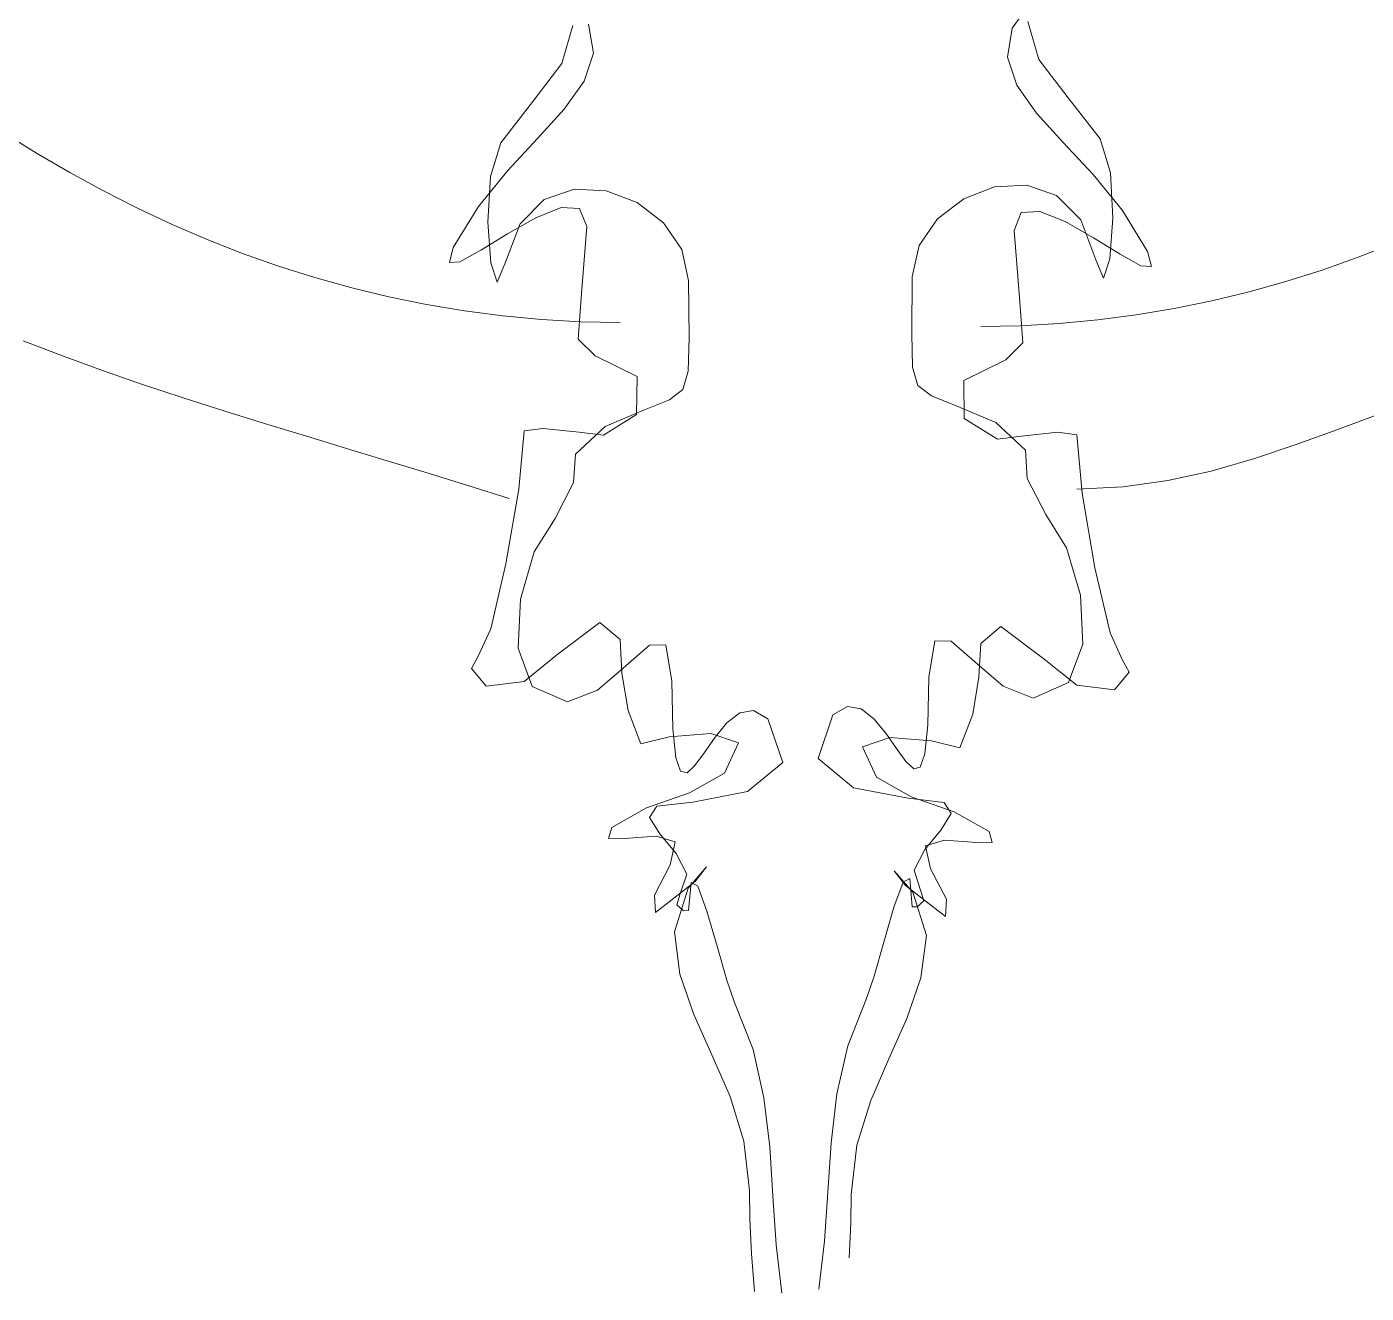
# Model space of a CAD drawing. Header units: centimetres. Extents: x 134057 to 145613, y 5028 to 39996.
# Drawn here: x 136033.87 to 136077.32, y 17512.94 to 17554.02 of the extents above; entities that cross this region are included whole.
import ezdxf

# ---------------------------------------------------------------- set-up
doc = ezdxf.new("R2010")
doc.units = ezdxf.units.CM
doc.layers.add('TEXT', color=3, linetype='Continuous', lineweight=20)

msp = doc.modelspace()

# ---------------------------------------------------------------- linework, layer by layer
at = {"layer": 'TEXT', "color": 2, "linetype": 'Continuous', "lineweight": 13}
for p, q in [((136065.837, 17553.981), (136066.574, 17554.997)), ((136065.837, 17553.981), (136066.574, 17554.997)), ((136051.589, 17554.066), (136051.227, 17552.831)), ((136051.589, 17554.066), (136051.227, 17552.831)), ((136052.253, 17553.168), (136052.095, 17554.109)), ((136052.253, 17553.168), (136052.095, 17554.109)), ((136066.344, 17554.193), (136066.705, 17552.958)), ((136066.344, 17554.193), (136066.705, 17552.958)), ((136065.68, 17553.04), (136065.837, 17553.981)), ((136065.68, 17553.04), (136065.837, 17553.981)), ((136051.951, 17552.262), (136052.253, 17553.168)), ((136051.951, 17552.262), (136052.253, 17553.168)), ((136051.227, 17552.831), (136050.282, 17551.596)), ((136051.227, 17552.831), (136050.282, 17551.596)), ((136065.982, 17552.134), (136065.68, 17553.04)), ((136065.982, 17552.134), (136065.68, 17553.04)), ((136066.705, 17552.958), (136067.651, 17551.723)), ((136066.705, 17552.958), (136067.651, 17551.723)), ((136051.308, 17551.351), (136051.951, 17552.262)), ((136051.308, 17551.351), (136051.951, 17552.262)), ((136066.625, 17551.223), (136065.982, 17552.134)), ((136066.625, 17551.223), (136065.982, 17552.134)), ((136050.282, 17551.596), (136049.247, 17550.259)), ((136050.282, 17551.596), (136049.247, 17550.259)), ((136067.651, 17551.723), (136068.685, 17550.386)), ((136067.651, 17551.723), (136068.685, 17550.386)), ((136050.442, 17550.395), (136051.308, 17551.351)), ((136050.442, 17550.395), (136051.308, 17551.351)), ((136067.49, 17550.268), (136066.625, 17551.223)), ((136067.49, 17550.268), (136066.625, 17551.223)), ((136033.132, 17550.587), (136034.191, 17549.925)), ((136033.132, 17550.587), (136034.191, 17549.925)), ((136049.247, 17550.259), (136048.911, 17549.162)), ((136049.247, 17550.259), (136048.911, 17549.162)), ((136049.474, 17549.356), (136050.442, 17550.395)), ((136049.474, 17549.356), (136050.442, 17550.395)), ((136068.459, 17549.229), (136067.49, 17550.268)), ((136068.459, 17549.229), (136067.49, 17550.268)), ((136068.685, 17550.386), (136069.022, 17549.289)), ((136068.685, 17550.386), (136069.022, 17549.289)), ((136034.191, 17549.925), (136035.266, 17549.296)), ((136034.191, 17549.925), (136035.266, 17549.296)), ((136035.266, 17549.296), (136036.358, 17548.7)), ((136035.266, 17549.296), (136036.358, 17548.7)), ((136048.521, 17548.193), (136049.474, 17549.356)), ((136048.521, 17548.193), (136049.474, 17549.356)), ((136069.411, 17548.066), (136068.459, 17549.229)), ((136069.411, 17548.066), (136068.459, 17549.229)), ((136069.022, 17549.289), (136069.105, 17547.815)), ((136069.022, 17549.289), (136069.105, 17547.815)), ((136048.911, 17549.162), (136048.827, 17547.688)), ((136048.911, 17549.162), (136048.827, 17547.688)), ((136065.267, 17548.83), (136064.264, 17548.446)), ((136065.267, 17548.83), (136064.264, 17548.446)), ((136066.308, 17548.883), (136065.267, 17548.83)), ((136066.308, 17548.883), (136065.267, 17548.83)), ((136067.276, 17548.546), (136066.308, 17548.883)), ((136067.276, 17548.546), (136066.308, 17548.883)), ((136036.358, 17548.7), (136037.465, 17548.139)), ((136036.358, 17548.7), (136037.465, 17548.139)), ((136049.872, 17547.631), (136050.656, 17548.419)), ((136049.872, 17547.631), (136050.656, 17548.419)), ((136050.656, 17548.419), (136051.624, 17548.755)), ((136050.656, 17548.419), (136051.624, 17548.755)), ((136051.624, 17548.755), (136052.665, 17548.702)), ((136051.624, 17548.755), (136052.665, 17548.702)), ((136052.665, 17548.702), (136053.668, 17548.319)), ((136052.665, 17548.702), (136053.668, 17548.319)), ((136064.264, 17548.446), (136063.41, 17547.793)), ((136064.264, 17548.446), (136063.41, 17547.793)), ((136068.061, 17547.759), (136067.276, 17548.546)), ((136068.061, 17547.759), (136067.276, 17548.546)), ((136037.465, 17548.139), (136038.586, 17547.614)), ((136037.465, 17548.139), (136038.586, 17547.614)), ((136047.703, 17546.867), (136048.521, 17548.193)), ((136047.703, 17546.867), (136048.521, 17548.193)), ((136051.206, 17548.161), (136050.379, 17547.829)), ((136051.206, 17548.161), (136050.379, 17547.829)), ((136051.805, 17548.125), (136051.206, 17548.161)), ((136051.805, 17548.125), (136051.206, 17548.161)), ((136052.035, 17547.544), (136051.805, 17548.125)), ((136052.035, 17547.544), (136051.805, 17548.125)), ((136053.668, 17548.319), (136054.522, 17547.666)), ((136053.668, 17548.319), (136054.522, 17547.666)), ((136065.897, 17547.416), (136066.128, 17547.998)), ((136065.897, 17547.416), (136066.128, 17547.998)), ((136066.128, 17547.998), (136066.727, 17548.034)), ((136066.128, 17547.998), (136066.727, 17548.034)), ((136066.727, 17548.034), (136067.554, 17547.702)), ((136066.727, 17548.034), (136067.554, 17547.702)), ((136070.229, 17546.739), (136069.411, 17548.066)), ((136070.229, 17546.739), (136069.411, 17548.066)), ((136038.586, 17547.614), (136039.723, 17547.124)), ((136038.586, 17547.614), (136039.723, 17547.124)), ((136048.827, 17547.688), (136048.926, 17546.37)), ((136048.827, 17547.688), (136048.926, 17546.37)), ((136049.383, 17546.333), (136049.872, 17547.631)), ((136049.383, 17546.333), (136049.872, 17547.631)), ((136050.379, 17547.829), (136049.463, 17547.307)), ((136050.379, 17547.829), (136049.463, 17547.307)), ((136051.865, 17545.373), (136052.035, 17547.544)), ((136051.865, 17545.373), (136052.035, 17547.544)), ((136054.522, 17547.666), (136055.116, 17546.803)), ((136054.522, 17547.666), (136055.116, 17546.803)), ((136063.41, 17547.793), (136062.816, 17546.931)), ((136063.41, 17547.793), (136062.816, 17546.931)), ((136067.554, 17547.702), (136068.469, 17547.179)), ((136067.554, 17547.702), (136068.469, 17547.179)), ((136068.55, 17546.461), (136068.061, 17547.759)), ((136068.55, 17546.461), (136068.061, 17547.759)), ((136069.105, 17547.815), (136069.007, 17546.497)), ((136069.105, 17547.815), (136069.007, 17546.497)), ((136039.723, 17547.124), (136040.875, 17546.673)), ((136039.723, 17547.124), (136040.875, 17546.673)), ((136049.463, 17547.307), (136048.598, 17546.772)), ((136049.463, 17547.307), (136048.598, 17546.772)), ((136066.068, 17545.245), (136065.897, 17547.416)), ((136066.068, 17545.245), (136065.897, 17547.416)), ((136068.469, 17547.179), (136069.334, 17546.644)), ((136068.469, 17547.179), (136069.334, 17546.644)), ((136040.875, 17546.673), (136042.04, 17546.26)), ((136040.875, 17546.673), (136042.04, 17546.26)), ((136047.579, 17546.374), (136047.703, 17546.867)), ((136047.579, 17546.374), (136047.703, 17546.867)), ((136048.598, 17546.772), (136047.923, 17546.401)), ((136048.598, 17546.772), (136047.923, 17546.401)), ((136055.116, 17546.803), (136055.339, 17545.792)), ((136055.116, 17546.803), (136055.339, 17545.792)), ((136062.816, 17546.931), (136062.594, 17545.919)), ((136062.816, 17546.931), (136062.594, 17545.919)), ((136069.334, 17546.644), (136070.009, 17546.274)), ((136069.334, 17546.644), (136070.009, 17546.274)), ((136070.354, 17546.246), (136070.229, 17546.739)), ((136070.354, 17546.246), (136070.229, 17546.739)), ((136078.209, 17546.997), (136077.058, 17546.545)), ((136078.209, 17546.997), (136077.058, 17546.545)), ((136042.04, 17546.26), (136043.22, 17545.886)), ((136042.04, 17546.26), (136043.22, 17545.886)), ((136047.923, 17546.401), (136047.579, 17546.374)), ((136047.923, 17546.401), (136047.579, 17546.374)), ((136048.926, 17546.37), (136049.135, 17545.741)), ((136048.926, 17546.37), (136049.135, 17545.741)), ((136049.135, 17545.741), (136049.383, 17546.333)), ((136049.135, 17545.741), (136049.383, 17546.333)), ((136068.798, 17545.868), (136068.55, 17546.461)), ((136068.798, 17545.868), (136068.55, 17546.461)), ((136069.007, 17546.497), (136068.798, 17545.868)), ((136069.007, 17546.497), (136068.798, 17545.868)), ((136070.009, 17546.274), (136070.354, 17546.246)), ((136070.009, 17546.274), (136070.354, 17546.246)), ((136077.058, 17546.545), (136075.892, 17546.132)), ((136077.058, 17546.545), (136075.892, 17546.132)), ((136043.22, 17545.886), (136044.413, 17545.553)), ((136043.22, 17545.886), (136044.413, 17545.553)), ((136055.339, 17545.792), (136055.355, 17543.946)), ((136055.339, 17545.792), (136055.355, 17543.946)), ((136062.594, 17545.919), (136062.578, 17544.074)), ((136062.594, 17545.919), (136062.578, 17544.074)), ((136074.713, 17545.759), (136073.52, 17545.425)), ((136074.713, 17545.759), (136073.52, 17545.425)), ((136075.892, 17546.132), (136074.713, 17545.759)), ((136075.892, 17546.132), (136074.713, 17545.759)), ((136044.413, 17545.553), (136045.619, 17545.261)), ((136044.413, 17545.553), (136045.619, 17545.261)), ((136051.754, 17543.894), (136051.865, 17545.373)), ((136051.754, 17543.894), (136051.865, 17545.373)), ((136073.52, 17545.425), (136072.313, 17545.133)), ((136073.52, 17545.425), (136072.313, 17545.133)), ((136045.619, 17545.261), (136046.839, 17545.011)), ((136045.619, 17545.261), (136046.839, 17545.011)), ((136046.839, 17545.011), (136048.071, 17544.804)), ((136046.839, 17545.011), (136048.071, 17544.804)), ((136066.178, 17543.766), (136066.068, 17545.245)), ((136066.178, 17543.766), (136066.068, 17545.245)), ((136071.094, 17544.883), (136069.862, 17544.677)), ((136071.094, 17544.883), (136069.862, 17544.677)), ((136072.313, 17545.133), (136071.094, 17544.883)), ((136072.313, 17545.133), (136071.094, 17544.883)), ((136048.071, 17544.804), (136049.315, 17544.642)), ((136048.071, 17544.804), (136049.315, 17544.642)), ((136049.315, 17544.642), (136050.571, 17544.525)), ((136049.315, 17544.642), (136050.571, 17544.525)), ((136050.571, 17544.525), (136051.839, 17544.454)), ((136050.571, 17544.525), (136051.839, 17544.454)), ((136051.839, 17544.454), (136053.118, 17544.43)), ((136051.839, 17544.454), (136053.118, 17544.43)), ((136068.618, 17544.515), (136067.362, 17544.398)), ((136068.618, 17544.515), (136067.362, 17544.398)), ((136069.862, 17544.677), (136068.618, 17544.515)), ((136069.862, 17544.677), (136068.618, 17544.515)), ((136062.578, 17544.074), (136062.604, 17542.976)), ((136062.578, 17544.074), (136062.604, 17542.976)), ((136066.094, 17544.327), (136064.814, 17544.303)), ((136066.094, 17544.327), (136064.814, 17544.303)), ((136067.362, 17544.398), (136066.094, 17544.327)), ((136067.362, 17544.398), (136066.094, 17544.327)), ((136035.033, 17543.346), (136033.753, 17543.84)), ((136052.306, 17543.347), (136051.754, 17543.894)), ((136052.306, 17543.347), (136051.754, 17543.894)), ((136055.355, 17543.946), (136055.329, 17542.849)), ((136055.355, 17543.946), (136055.329, 17542.849)), ((136065.627, 17543.22), (136066.178, 17543.766)), ((136065.627, 17543.22), (136066.178, 17543.766)), ((136036.326, 17542.874), (136035.033, 17543.346)), ((136053.67, 17542.68), (136052.306, 17543.347)), ((136053.67, 17542.68), (136052.306, 17543.347)), ((136064.263, 17542.553), (136065.627, 17543.22)), ((136064.263, 17542.553), (136065.627, 17543.22)), ((136037.629, 17542.422), (136036.326, 17542.874)), ((136055.329, 17542.849), (136055.153, 17542.255)), ((136055.329, 17542.849), (136055.153, 17542.255)), ((136062.604, 17542.976), (136062.78, 17542.383)), ((136062.604, 17542.976), (136062.78, 17542.383)), ((136038.942, 17541.987), (136037.629, 17542.422)), ((136053.649, 17541.442), (136053.67, 17542.68)), ((136053.649, 17541.442), (136053.67, 17542.68)), ((136062.78, 17542.383), (136063.215, 17542.049)), ((136062.78, 17542.383), (136063.215, 17542.049)), ((136064.283, 17541.315), (136064.263, 17542.553)), ((136064.283, 17541.315), (136064.263, 17542.553)), ((136040.261, 17541.565), (136038.942, 17541.987)), ((136054.717, 17541.921), (136053.913, 17541.602)), ((136054.717, 17541.921), (136053.913, 17541.602)), ((136055.153, 17542.255), (136054.717, 17541.921)), ((136055.153, 17542.255), (136054.717, 17541.921)), ((136063.215, 17542.049), (136064.019, 17541.73)), ((136063.215, 17542.049), (136064.019, 17541.73)), ((136041.585, 17541.154), (136040.261, 17541.565)), ((136052.577, 17540.775), (136053.649, 17541.442)), ((136052.577, 17540.775), (136053.649, 17541.442)), ((136053.913, 17541.602), (136052.632, 17541.054)), ((136053.913, 17541.602), (136052.632, 17541.054)), ((136064.019, 17541.73), (136065.301, 17541.181)), ((136064.019, 17541.73), (136065.301, 17541.181)), ((136077.729, 17541.458), (136076.368, 17540.953)), ((136042.912, 17540.749), (136041.585, 17541.154)), ((136050.005, 17540.911), (136050.611, 17540.996)), ((136050.005, 17540.911), (136050.611, 17540.996)), ((136050.611, 17540.996), (136051.789, 17540.871)), ((136050.611, 17540.996), (136051.789, 17540.871)), ((136052.632, 17541.054), (136051.669, 17540.161)), ((136052.632, 17541.054), (136051.669, 17540.161)), ((136065.356, 17540.648), (136064.283, 17541.315)), ((136065.356, 17540.648), (136064.283, 17541.315)), ((136065.301, 17541.181), (136066.264, 17540.289)), ((136065.301, 17541.181), (136066.264, 17540.289)), ((136044.239, 17540.348), (136042.912, 17540.749)), ((136049.829, 17539.026), (136050.005, 17540.911)), ((136049.829, 17539.026), (136050.005, 17540.911)), ((136051.789, 17540.871), (136052.577, 17540.775)), ((136051.789, 17540.871), (136052.577, 17540.775)), ((136066.143, 17540.743), (136065.356, 17540.648)), ((136066.143, 17540.743), (136065.356, 17540.648)), ((136067.321, 17540.868), (136066.143, 17540.743)), ((136067.321, 17540.868), (136066.143, 17540.743)), ((136067.928, 17540.783), (136067.321, 17540.868)), ((136067.928, 17540.783), (136067.321, 17540.868)), ((136068.103, 17538.899), (136067.928, 17540.783)), ((136068.103, 17538.899), (136067.928, 17540.783)), ((136076.368, 17540.953), (136075.018, 17540.462)), ((136045.566, 17539.947), (136044.239, 17540.348)), ((136051.669, 17540.161), (136051.609, 17539.239)), ((136051.669, 17540.161), (136051.609, 17539.239)), ((136066.264, 17540.289), (136066.324, 17539.366)), ((136066.264, 17540.289), (136066.324, 17539.366)), ((136075.018, 17540.462), (136073.663, 17540.007)), ((136046.889, 17539.544), (136045.566, 17539.947)), ((136073.663, 17540.007), (136072.291, 17539.612)), ((136048.207, 17539.135), (136046.889, 17539.544)), ((136051.609, 17539.239), (136051.007, 17538.076)), ((136051.609, 17539.239), (136051.007, 17538.076)), ((136066.324, 17539.366), (136066.925, 17538.203)), ((136066.324, 17539.366), (136066.925, 17538.203)), ((136070.886, 17539.301), (136069.437, 17539.097)), ((136072.291, 17539.612), (136070.886, 17539.301)), ((136049.518, 17538.717), (136048.207, 17539.135)), ((136049.412, 17536.596), (136049.829, 17539.026)), ((136049.412, 17536.596), (136049.829, 17539.026)), ((136069.437, 17539.097), (136067.928, 17539.023)), ((136068.52, 17536.468), (136068.103, 17538.899)), ((136068.52, 17536.468), (136068.103, 17538.899)), ((136051.007, 17538.076), (136050.335, 17536.989)), ((136051.007, 17538.076), (136050.335, 17536.989)), ((136066.925, 17538.203), (136067.598, 17537.116)), ((136066.925, 17538.203), (136067.598, 17537.116)), ((136067.598, 17537.116), (136068.049, 17535.58)), ((136067.598, 17537.116), (136068.049, 17535.58)), ((136050.335, 17536.989), (136049.883, 17535.453)), ((136050.335, 17536.989), (136049.883, 17535.453)), ((136048.92, 17534.496), (136049.412, 17536.596)), ((136048.92, 17534.496), (136049.412, 17536.596)), ((136069.013, 17534.368), (136068.52, 17536.468)), ((136069.013, 17534.368), (136068.52, 17536.468)), ((136049.883, 17535.453), (136049.808, 17533.865)), ((136049.883, 17535.453), (136049.808, 17533.865)), ((136068.049, 17535.58), (136068.124, 17533.993)), ((136068.049, 17535.58), (136068.124, 17533.993)), ((136048.516, 17533.601), (136048.92, 17534.496)), ((136048.516, 17533.601), (136048.92, 17534.496)), ((136052.461, 17534.694), (136051.113, 17533.681)), ((136052.461, 17534.694), (136051.113, 17533.681)), ((136053.118, 17534.142), (136052.461, 17534.694)), ((136053.118, 17534.142), (136052.461, 17534.694)), ((136064.814, 17534.015), (136065.471, 17534.566)), ((136064.814, 17534.015), (136065.471, 17534.566)), ((136065.471, 17534.566), (136066.82, 17533.554)), ((136065.471, 17534.566), (136066.82, 17533.554)), ((136053.173, 17533.054), (136053.118, 17534.142)), ((136053.173, 17533.054), (136053.118, 17534.142)), ((136063.331, 17534.101), (136063.135, 17532.924)), ((136063.331, 17534.101), (136063.135, 17532.924)), ((136063.859, 17534.089), (136063.331, 17534.101)), ((136063.859, 17534.089), (136063.331, 17534.101)), ((136064.626, 17533.421), (136063.859, 17534.089)), ((136064.626, 17533.421), (136063.859, 17534.089)), ((136064.759, 17532.927), (136064.814, 17534.015)), ((136064.759, 17532.927), (136064.814, 17534.015)), ((136069.417, 17533.473), (136069.013, 17534.368)), ((136069.417, 17533.473), (136069.013, 17534.368)), ((136048.3, 17533.21), (136048.516, 17533.601)), ((136048.3, 17533.21), (136048.516, 17533.601)), ((136049.808, 17533.865), (136050.266, 17532.622)), ((136049.808, 17533.865), (136050.266, 17532.622)), ((136051.113, 17533.681), (136050.005, 17532.789)), ((136051.113, 17533.681), (136050.005, 17532.789)), ((136053.306, 17533.294), (136054.074, 17533.962)), ((136053.306, 17533.294), (136054.074, 17533.962)), ((136054.074, 17533.962), (136054.601, 17533.974)), ((136054.074, 17533.962), (136054.601, 17533.974)), ((136054.601, 17533.974), (136054.797, 17532.797)), ((136054.601, 17533.974), (136054.797, 17532.797)), ((136068.124, 17533.993), (136067.666, 17532.75)), ((136068.124, 17533.993), (136067.666, 17532.75)), ((136048.776, 17532.638), (136048.3, 17533.21)), ((136048.776, 17532.638), (136048.3, 17533.21)), ((136052.389, 17532.502), (136053.306, 17533.294)), ((136052.389, 17532.502), (136053.306, 17533.294)), ((136065.544, 17532.629), (136064.626, 17533.421)), ((136065.544, 17532.629), (136064.626, 17533.421)), ((136066.82, 17533.554), (136067.928, 17532.661)), ((136066.82, 17533.554), (136067.928, 17532.661)), ((136069.633, 17533.082), (136069.417, 17533.473)), ((136069.633, 17533.082), (136069.417, 17533.473)), ((136050.005, 17532.789), (136048.776, 17532.638)), ((136050.005, 17532.789), (136048.776, 17532.638)), ((136053.379, 17531.846), (136053.173, 17533.054)), ((136053.379, 17531.846), (136053.173, 17533.054)), ((136054.797, 17532.797), (136054.83, 17531.252)), ((136054.797, 17532.797), (136054.83, 17531.252)), ((136063.135, 17532.924), (136063.102, 17531.379)), ((136063.135, 17532.924), (136063.102, 17531.379)), ((136064.554, 17531.719), (136064.759, 17532.927)), ((136064.554, 17531.719), (136064.759, 17532.927)), ((136067.666, 17532.75), (136066.519, 17532.247)), ((136067.666, 17532.75), (136066.519, 17532.247)), ((136069.156, 17532.511), (136069.633, 17533.082)), ((136069.156, 17532.511), (136069.633, 17533.082)), ((136050.266, 17532.622), (136051.413, 17532.12)), ((136050.266, 17532.622), (136051.413, 17532.12)), ((136051.413, 17532.12), (136052.389, 17532.502)), ((136051.413, 17532.12), (136052.389, 17532.502)), ((136066.519, 17532.247), (136065.544, 17532.629)), ((136066.519, 17532.247), (136065.544, 17532.629)), ((136067.928, 17532.661), (136069.156, 17532.511)), ((136067.928, 17532.661), (136069.156, 17532.511)), ((136053.795, 17530.758), (136053.379, 17531.846)), ((136053.795, 17530.758), (136053.379, 17531.846)), ((136056.997, 17531.767), (136057.442, 17531.848)), ((136056.997, 17531.767), (136057.442, 17531.848)), ((136057.442, 17531.848), (136057.911, 17531.578)), ((136057.442, 17531.848), (136057.911, 17531.578)), ((136060.491, 17531.975), (136060.022, 17531.706)), ((136060.491, 17531.975), (136060.022, 17531.706)), ((136060.936, 17531.894), (136060.491, 17531.975)), ((136060.936, 17531.894), (136060.491, 17531.975)), ((136061.352, 17531.569), (136060.936, 17531.894)), ((136061.352, 17531.569), (136060.936, 17531.894)), ((136056.198, 17530.979), (136056.581, 17531.442)), ((136056.198, 17530.979), (136056.581, 17531.442)), ((136056.581, 17531.442), (136056.997, 17531.767)), ((136056.581, 17531.442), (136056.997, 17531.767)), ((136057.911, 17531.578), (136058.392, 17530.154)), ((136057.911, 17531.578), (136058.392, 17530.154)), ((136060.022, 17531.706), (136059.54, 17530.282)), ((136060.022, 17531.706), (136059.54, 17530.282)), ((136061.735, 17531.107), (136061.352, 17531.569)), ((136061.735, 17531.107), (136061.352, 17531.569)), ((136064.138, 17530.631), (136064.554, 17531.719)), ((136064.138, 17530.631), (136064.554, 17531.719)), ((136054.713, 17530.991), (136053.795, 17530.758)), ((136054.713, 17530.991), (136053.795, 17530.758)), ((136056.062, 17531.097), (136054.713, 17530.991)), ((136056.062, 17531.097), (136054.713, 17530.991)), ((136054.83, 17531.252), (136054.926, 17530.312)), ((136054.83, 17531.252), (136054.926, 17530.312)), ((136055.852, 17530.484), (136056.198, 17530.979)), ((136055.852, 17530.484), (136056.198, 17530.979)), ((136056.955, 17530.796), (136056.062, 17531.097)), ((136056.955, 17530.796), (136056.062, 17531.097)), ((136060.978, 17530.669), (136061.87, 17530.969)), ((136060.978, 17530.669), (136061.87, 17530.969)), ((136062.081, 17530.612), (136061.735, 17531.107)), ((136062.081, 17530.612), (136061.735, 17531.107)), ((136061.87, 17530.969), (136063.22, 17530.863)), ((136061.87, 17530.969), (136063.22, 17530.863)), ((136063.102, 17531.379), (136063.007, 17530.44)), ((136063.102, 17531.379), (136063.007, 17530.44)), ((136056.502, 17529.811), (136056.955, 17530.796)), ((136056.502, 17529.811), (136056.955, 17530.796)), ((136061.43, 17529.683), (136060.978, 17530.669)), ((136061.43, 17529.683), (136060.978, 17530.669)), ((136062.385, 17530.192), (136062.081, 17530.612)), ((136062.385, 17530.192), (136062.081, 17530.612)), ((136063.22, 17530.863), (136064.138, 17530.631)), ((136063.22, 17530.863), (136064.138, 17530.631)), ((136054.926, 17530.312), (136055.08, 17529.872)), ((136054.926, 17530.312), (136055.08, 17529.872)), ((136055.547, 17530.064), (136055.852, 17530.484)), ((136055.547, 17530.064), (136055.852, 17530.484)), ((136058.392, 17530.154), (136057.249, 17529.212)), ((136058.392, 17530.154), (136057.249, 17529.212)), ((136059.54, 17530.282), (136060.684, 17529.339)), ((136059.54, 17530.282), (136060.684, 17529.339)), ((136062.644, 17529.952), (136062.385, 17530.192)), ((136062.644, 17529.952), (136062.385, 17530.192)), ((136063.007, 17530.44), (136062.852, 17530)), ((136063.007, 17530.44), (136062.852, 17530)), ((136055.08, 17529.872), (136055.289, 17529.825)), ((136055.08, 17529.872), (136055.289, 17529.825)), ((136055.289, 17529.825), (136055.547, 17530.064)), ((136055.289, 17529.825), (136055.547, 17530.064)), ((136055.374, 17529.174), (136056.502, 17529.811)), ((136055.374, 17529.174), (136056.502, 17529.811)), ((136062.558, 17529.046), (136061.43, 17529.683)), ((136062.558, 17529.046), (136061.43, 17529.683)), ((136062.852, 17530), (136062.644, 17529.952)), ((136062.852, 17530), (136062.644, 17529.952)), ((136060.684, 17529.339), (136062.458, 17528.998)), ((136060.684, 17529.339), (136062.458, 17528.998)), ((136053.975, 17528.688), (136055.374, 17529.174)), ((136053.975, 17528.688), (136055.374, 17529.174)), ((136055.474, 17528.871), (136054.307, 17528.735)), ((136055.474, 17528.871), (136054.307, 17528.735)), ((136057.249, 17529.212), (136055.474, 17528.871)), ((136057.249, 17529.212), (136055.474, 17528.871)), ((136062.458, 17528.998), (136063.626, 17528.862)), ((136062.458, 17528.998), (136063.626, 17528.862)), ((136063.957, 17528.56), (136062.558, 17529.046)), ((136063.957, 17528.56), (136062.558, 17529.046)), ((136063.626, 17528.862), (136063.857, 17528.497)), ((136063.626, 17528.862), (136063.857, 17528.497)), ((136052.847, 17528.051), (136053.975, 17528.688)), ((136052.847, 17528.051), (136053.975, 17528.688)), ((136054.307, 17528.735), (136054.075, 17528.37)), ((136054.307, 17528.735), (136054.075, 17528.37)), ((136054.075, 17528.37), (136054.408, 17527.839)), ((136054.075, 17528.37), (136054.408, 17527.839)), ((136063.857, 17528.497), (136063.524, 17527.966)), ((136063.857, 17528.497), (136063.524, 17527.966)), ((136065.085, 17527.923), (136063.957, 17528.56)), ((136065.085, 17527.923), (136063.957, 17528.56)), ((136052.746, 17527.69), (136052.847, 17528.051)), ((136052.746, 17527.69), (136052.847, 17528.051)), ((136063.524, 17527.966), (136063, 17527.334)), ((136063.524, 17527.966), (136063, 17527.334)), ((136065.187, 17527.563), (136065.085, 17527.923)), ((136065.187, 17527.563), (136065.085, 17527.923)), ((136053.397, 17527.7), (136052.746, 17527.69)), ((136053.397, 17527.7), (136052.746, 17527.69)), ((136054.29, 17527.768), (136053.397, 17527.7)), ((136054.29, 17527.768), (136053.397, 17527.7)), ((136054.909, 17527.583), (136054.29, 17527.768)), ((136054.909, 17527.583), (136054.29, 17527.768)), ((136054.408, 17527.839), (136054.933, 17527.206)), ((136054.408, 17527.839), (136054.933, 17527.206)), ((136054.742, 17526.833), (136054.909, 17527.583)), ((136054.742, 17526.833), (136054.909, 17527.583)), ((136063.023, 17527.456), (136063.643, 17527.641)), ((136063.023, 17527.456), (136063.643, 17527.641)), ((136063.643, 17527.641), (136064.535, 17527.573)), ((136063.643, 17527.641), (136064.535, 17527.573)), ((136064.535, 17527.573), (136065.187, 17527.563)), ((136064.535, 17527.573), (136065.187, 17527.563)), ((136054.933, 17527.206), (136055.277, 17526.536)), ((136054.933, 17527.206), (136055.277, 17526.536)), ((136063, 17527.334), (136062.656, 17526.664)), ((136063, 17527.334), (136062.656, 17526.664)), ((136063.19, 17526.705), (136063.023, 17527.456)), ((136063.19, 17526.705), (136063.023, 17527.456)), ((136054.231, 17525.85), (136054.742, 17526.833)), ((136054.231, 17525.85), (136054.742, 17526.833)), ((136055.324, 17526.081), (136055.921, 17526.772)), ((136055.324, 17526.081), (136055.921, 17526.772)), ((136055.921, 17526.772), (136055.555, 17526.291)), ((136055.921, 17526.772), (136055.555, 17526.291)), ((136062.609, 17525.953), (136062.012, 17526.645)), ((136062.012, 17526.645), (136062.378, 17526.164)), ((136062.609, 17525.953), (136062.012, 17526.645)), ((136062.012, 17526.645), (136062.378, 17526.164)), ((136062.656, 17526.664), (136062.864, 17526.02)), ((136062.656, 17526.664), (136062.864, 17526.02)), ((136063.701, 17525.722), (136063.19, 17526.705)), ((136063.701, 17525.722), (136063.19, 17526.705)), ((136055.555, 17526.291), (136054.261, 17525.288)), ((136055.555, 17526.291), (136054.261, 17525.288)), ((136055.277, 17526.536), (136055.068, 17525.893)), ((136055.277, 17526.536), (136055.068, 17525.893)), ((136055.339, 17525.351), (136055.421, 17526.268)), ((136055.339, 17525.351), (136055.421, 17526.268)), ((136055.421, 17526.268), (136055.635, 17526.144)), ((136055.421, 17526.268), (136055.635, 17526.144)), ((136062.298, 17526.271), (136062.001, 17525.462)), ((136062.298, 17526.271), (136062.001, 17525.462)), ((136062.512, 17526.396), (136062.298, 17526.271)), ((136062.512, 17526.396), (136062.298, 17526.271)), ((136062.594, 17525.479), (136062.512, 17526.396)), ((136062.594, 17525.479), (136062.512, 17526.396)), ((136054.261, 17525.288), (136054.231, 17525.85)), ((136054.261, 17525.288), (136054.231, 17525.85)), ((136054.878, 17524.667), (136055.324, 17526.081)), ((136054.878, 17524.667), (136055.324, 17526.081)), ((136055.068, 17525.893), (136054.958, 17525.542)), ((136055.068, 17525.893), (136054.958, 17525.542)), ((136055.635, 17526.144), (136055.931, 17525.334)), ((136055.635, 17526.144), (136055.931, 17525.334)), ((136062.378, 17526.164), (136063.671, 17525.161)), ((136062.378, 17526.164), (136063.671, 17525.161)), ((136063.055, 17524.539), (136062.609, 17525.953)), ((136063.055, 17524.539), (136062.609, 17525.953)), ((136062.864, 17526.02), (136062.975, 17525.669)), ((136062.864, 17526.02), (136062.975, 17525.669)), ((136054.958, 17525.542), (136055.178, 17525.341)), ((136054.958, 17525.542), (136055.178, 17525.341)), ((136055.178, 17525.341), (136055.339, 17525.351)), ((136055.178, 17525.341), (136055.339, 17525.351)), ((136055.931, 17525.334), (136056.261, 17524.198)), ((136055.931, 17525.334), (136056.261, 17524.198)), ((136062.001, 17525.462), (136061.671, 17524.326)), ((136062.001, 17525.462), (136061.671, 17524.326)), ((136062.754, 17525.469), (136062.594, 17525.479)), ((136062.754, 17525.469), (136062.594, 17525.479)), ((136062.975, 17525.669), (136062.754, 17525.469)), ((136062.975, 17525.669), (136062.754, 17525.469)), ((136063.671, 17525.161), (136063.701, 17525.722)), ((136063.671, 17525.161), (136063.701, 17525.722)), ((136055.058, 17523.293), (136054.878, 17524.667)), ((136055.058, 17523.293), (136054.878, 17524.667)), ((136062.874, 17523.166), (136063.055, 17524.539)), ((136062.874, 17523.166), (136063.055, 17524.539)), ((136056.261, 17524.198), (136056.577, 17523.092)), ((136056.261, 17524.198), (136056.577, 17523.092)), ((136061.671, 17524.326), (136061.356, 17523.22)), ((136061.671, 17524.326), (136061.356, 17523.22)), ((136055.51, 17521.979), (136055.058, 17523.293)), ((136055.51, 17521.979), (136055.058, 17523.293)), ((136061.356, 17523.22), (136061.105, 17522.501)), ((136061.356, 17523.22), (136061.105, 17522.501)), ((136062.423, 17521.852), (136062.874, 17523.166)), ((136062.423, 17521.852), (136062.874, 17523.166)), ((136056.577, 17523.092), (136056.828, 17522.373)), ((136056.577, 17523.092), (136056.828, 17522.373)), ((136056.828, 17522.373), (136057.43, 17520.843)), ((136056.828, 17522.373), (136057.43, 17520.843)), ((136061.105, 17522.501), (136060.502, 17520.97)), ((136061.105, 17522.501), (136060.502, 17520.97)), ((136056.096, 17520.673), (136055.51, 17521.979)), ((136056.096, 17520.673), (136055.51, 17521.979)), ((136061.836, 17520.546), (136062.423, 17521.852)), ((136061.836, 17520.546), (136062.423, 17521.852)), ((136056.683, 17519.322), (136056.096, 17520.673)), ((136056.683, 17519.322), (136056.096, 17520.673)), ((136057.43, 17520.843), (136057.784, 17519.276)), ((136057.43, 17520.843), (136057.784, 17519.276)), ((136060.502, 17520.97), (136060.149, 17519.404)), ((136060.502, 17520.97), (136060.149, 17519.404)), ((136061.25, 17519.195), (136061.836, 17520.546)), ((136061.25, 17519.195), (136061.836, 17520.546)), ((136057.134, 17517.873), (136056.683, 17519.322)), ((136057.134, 17517.873), (136056.683, 17519.322)), ((136057.784, 17519.276), (136057.972, 17517.688)), ((136057.784, 17519.276), (136057.972, 17517.688)), ((136060.149, 17519.404), (136059.961, 17517.816)), ((136060.149, 17519.404), (136059.961, 17517.816)), ((136060.799, 17517.746), (136061.25, 17519.195)), ((136060.799, 17517.746), (136061.25, 17519.195)), ((136057.314, 17516.274), (136057.134, 17517.873)), ((136057.314, 17516.274), (136057.134, 17517.873)), ((136057.972, 17517.688), (136058.077, 17516.094)), ((136057.972, 17517.688), (136058.077, 17516.094)), ((136059.961, 17517.816), (136059.856, 17516.221)), ((136059.961, 17517.816), (136059.856, 17516.221)), ((136060.618, 17516.147), (136060.799, 17517.746)), ((136060.618, 17516.147), (136060.799, 17517.746)), ((136057.33, 17515.354), (136057.314, 17516.274)), ((136057.33, 17515.354), (136057.314, 17516.274)), ((136059.856, 17516.221), (136059.751, 17514.633)), ((136059.856, 17516.221), (136059.751, 17514.633)), ((136058.077, 17516.094), (136058.182, 17514.506)), ((136058.077, 17516.094), (136058.182, 17514.506)), ((136060.602, 17515.226), (136060.618, 17516.147)), ((136060.602, 17515.226), (136060.618, 17516.147)), ((136057.382, 17514.218), (136057.33, 17515.354)), ((136057.382, 17514.218), (136057.33, 17515.354)), ((136060.551, 17514.09), (136060.602, 17515.226)), ((136060.551, 17514.09), (136060.602, 17515.226)), ((136058.182, 17514.506), (136058.369, 17512.94)), ((136058.182, 17514.506), (136058.369, 17512.94)), ((136059.751, 17514.633), (136059.563, 17513.067)), ((136059.751, 17514.633), (136059.563, 17513.067)), ((136057.475, 17513), (136057.382, 17514.218)), ((136057.475, 17513), (136057.382, 17514.218))]:
    msp.add_line(p, q, dxfattribs=at)

doc.saveas('drawing.dxf')
